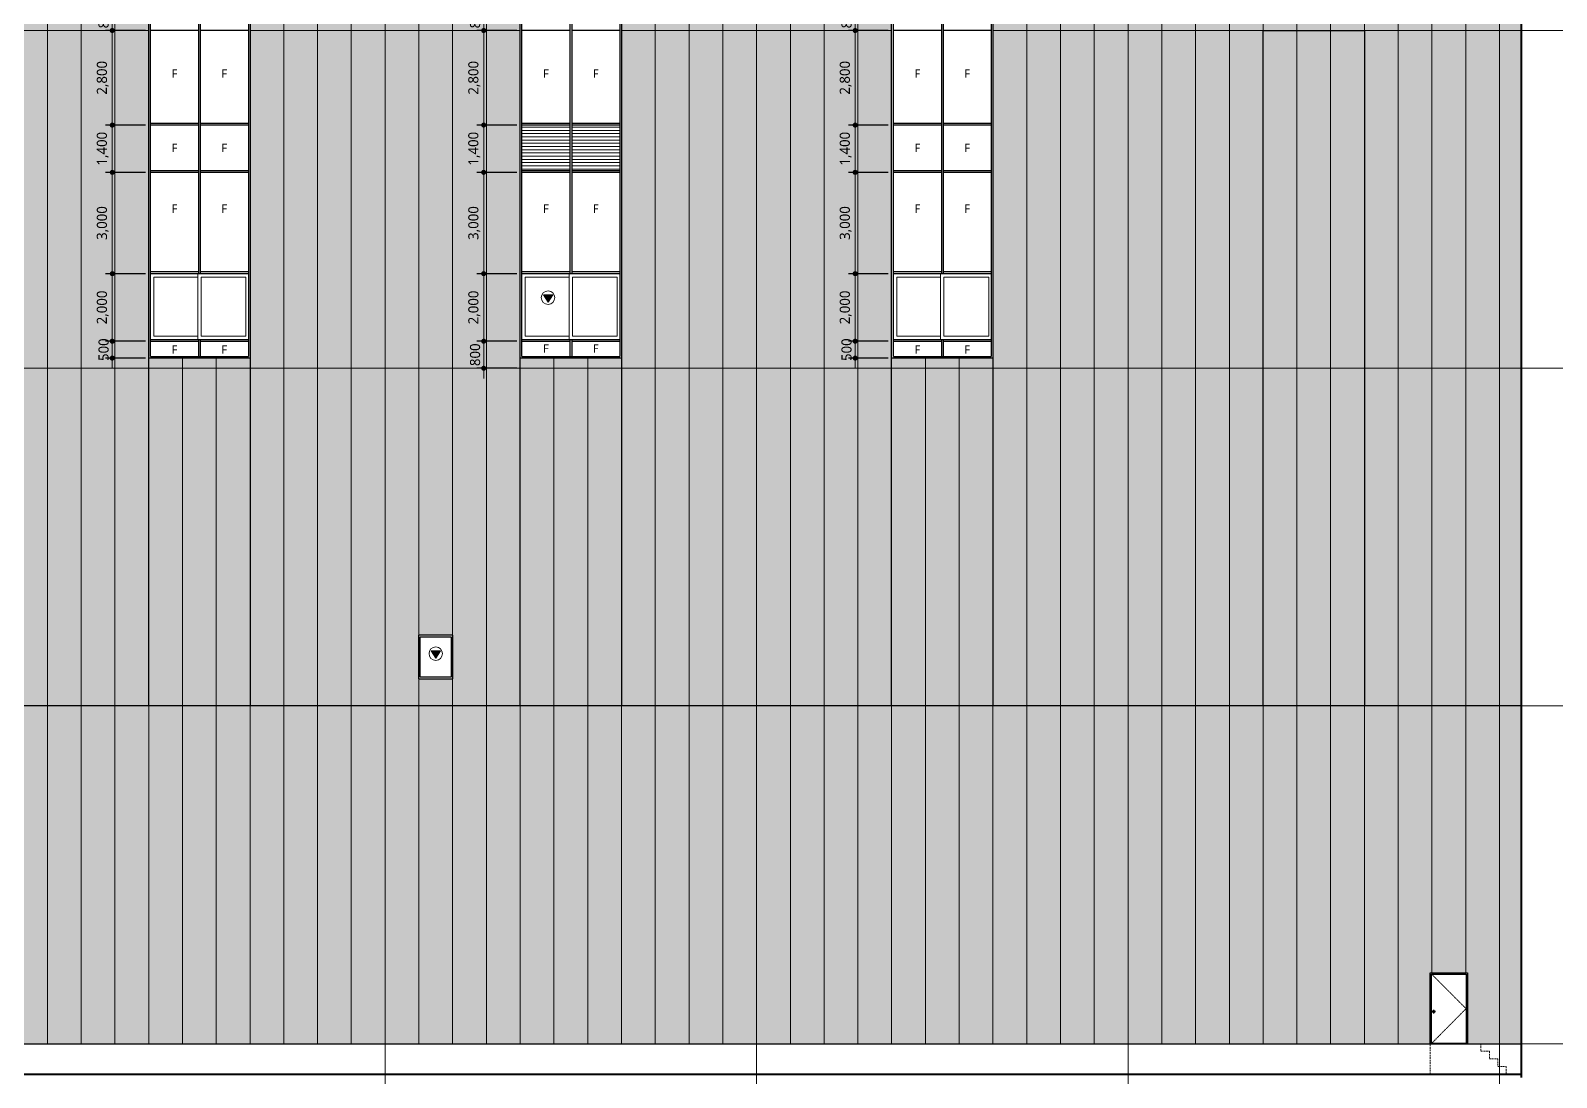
# Model space of a CAD drawing. Header units: millimetres. Extents: x 1680000 to 3024000, y 712800 to 950400.
# Drawn here: x 1897960 to 1943147, y 784360 to 815360 of the extents above; entities that cross this region are included whole.
import ezdxf
from ezdxf.enums import TextEntityAlignment as Align

# ---------------------------------------------------------------- set-up
doc = ezdxf.new("R2010")
doc.units = ezdxf.units.MM
doc.set_wipeout_variables(frame=1)
for name, pattern in [('CEN', [62, 60, -1, 0, -1]), ('DASHDOT', [1, 0.5, -0.25, 0, -0.25]), ('HID', [2, 1.1, -0.9]), ('HIDDEN', [0.375, 0.25, -0.125])]:
    doc.linetypes.add(name, pattern=pattern)
doc.layers.get('Defpoints').update_dxf_attribs({"color": 140})
for name, color, linetype, lineweight in [('A-AXIS-LINE', 1, 'CEN', 15), ('A-DWXK-OPEN', 1, 'HID', 15), ('A-DWXM-WIND', 4, 'Continuous', 25), ('A-ELEV-LIN1', 2, 'Continuous', 40), ('A-ELEV-LIN2', 7, 'Continuous', 25), ('A-ELEV-LIN3', 8, 'Continuous', 18), ('A-ELEV-WIN', 4, 'Continuous', 25), ('A-MKXS-TEXT1', 3, 'Continuous', 25), ('A-XXXX-HID', 8, 'HIDDEN', 18)]:
    doc.layers.add(name, color=color, linetype=linetype, lineweight=lineweight)
doc.layers.add('A-XXXX-NPLT', color=144, linetype='Continuous', lineweight=15, plot=False)
doc.layers.add('WINELEV', color=4, linetype='Continuous')
doc.layers.add('입면색상', color=7, linetype='Continuous')
doc.styles.add('HY울릉도L', font='')
doc.styles.add('맑은고딕', font='malgun.ttf')
doc.styles.get('HY울릉도L').set_extended_font_data('HYwulM')
doc.dimstyles.new('CDIM', dxfattribs={"dimtxt": 3, "dimasz": 1.5, "dimexe": 2, "dimexo": 1, "dimgap": 1, "dimtad": 1, "dimdec": 0, "dimrnd": 0.5, "dimzin": 0, "dimdsep": 32, "dimlunit": 6, "dimtxsty": 'HY울릉도L', "dimblk1": '_CIDOT', "dimblk2": '_CIDOT', "dimsah": 1, "dimcen": 5.5, "dimclrd": 2, "dimclre": 2, "dimclrt": 7, "dimadec": 0, "dimazin": 0, "dimtfac": 1, "dimtdec": 0, "dimtix": 1, "dimtmove": 2, "dimatfit": 1, "dimldrblk": '_CIDOT', "dimfxl": 1, "dimtolj": 1, "dimtzin": 0, "dimlwd": -1, "dimarcsym": 0})

# ---------------------------------------------------------------- blocks, each defined once
blk = doc.blocks.new('3f소방창')
blk.add_wipeout([(-10, -200), (-10, -1500), (1010, -1500), (1010, -200)]).dxf.layer = 'A-ELEV-LIN3'
at = {"layer": 'A-ELEV-WIN'}
blk.add_lwpolyline([(1010, -1500), (1010, -200), (-10, -200), (-10, -1500), (1010, -1500)], dxfattribs=at)
blk.add_lwpolyline([(40, -1450), (40, -250), (960, -250), (960, -1450)], close=True, dxfattribs=at)
blk = doc.blocks.new('_CIDOT')
at = {"color": 0, "linetype": 'ByBlock'}
blk.add_line((2, 0), (-1, 0), dxfattribs=at)
at = {"color": 0, "linetype": 'ByBlock', "const_width": 0.5}
blk.add_lwpolyline([(-0.25, 0, 1), (0.25, 0, 1)], format="xyb", close=True, dxfattribs=at)
blk = doc.blocks.new('*D61')
at = {"layer": 'A-XXXX-NPLT', "transparency": 16777216}
for p, q in [((-1080, 10950), (-1080, 11100)), ((-1080, 10800), (-1080, 10000)), ((-1080, 9850), (-1080, 9700))]:
    blk.add_line(p, q, dxfattribs=at)
at = {"layer": 'A-XXXX-NPLT', "lineweight": -2, "transparency": 16777216}
for p, q in [((-100, 10800), (-1280, 10800)), ((-100, 10000), (-1280, 10000))]:
    blk.add_line(p, q, dxfattribs=at)
at = {"layer": 'Defpoints', "color": 0, "transparency": 16777216}
for p in [(0, 10800), (-1080, 10000), (0, 10000)]:
    blk.add_point(p, dxfattribs=at)
at = {"layer": 'A-XXXX-NPLT', "transparency": 16777216, "xscale": 150, "yscale": 150, "zscale": 150}
for p, rotation in [((-1080, 10800), 270), ((-1080, 10000), 90)]:
    blk.add_blockref('_CIDOT', p, dxfattribs=dict(at, rotation=rotation))
at = {"layer": 'A-XXXX-NPLT', "color": 3, "transparency": 16777216, "insert": (-1335, 10400), "char_height": 300, "attachment_point": 5, "rotation": 90, "style": '맑은고딕'}
blk.add_mtext('\\A1;800', dxfattribs=at)
blk = doc.blocks.new('*D66')
at = {"layer": 'A-XXXX-NPLT', "transparency": 16777216}
for p, q in [((-1080, 950), (-1080, 1100)), ((-1080, 800), (-1080, 300)), ((-1080, 150), (-1080, 0))]:
    blk.add_line(p, q, dxfattribs=at)
at = {"layer": 'A-XXXX-NPLT', "lineweight": -2, "transparency": 16777216}
for p, q in [((-100, 800), (-1280, 800)), ((-100, 300), (-1280, 300))]:
    blk.add_line(p, q, dxfattribs=at)
at = {"layer": 'Defpoints', "color": 0, "transparency": 16777216}
for p in [(0, 800), (-1080, 300), (0, 300)]:
    blk.add_point(p, dxfattribs=at)
at = {"layer": 'A-XXXX-NPLT', "transparency": 16777216, "xscale": 150, "yscale": 150, "zscale": 150}
for p, rotation in [((-1080, 800), 270), ((-1080, 300), 90)]:
    blk.add_blockref('_CIDOT', p, dxfattribs=dict(at, rotation=rotation))
at = {"layer": 'A-XXXX-NPLT', "color": 3, "transparency": 16777216, "insert": (-1335, 550), "char_height": 300, "attachment_point": 5, "rotation": 90, "style": '맑은고딕'}
blk.add_mtext('\\A1;500', dxfattribs=at)
blk = doc.blocks.new('*D67')
at = {"layer": 'A-XXXX-NPLT', "lineweight": -2, "transparency": 16777216}
for p, q in [((-100, 2800), (-1280, 2800)), ((-100, 800), (-1280, 800))]:
    blk.add_line(p, q, dxfattribs=at)
at = {"layer": 'A-XXXX-NPLT', "transparency": 16777216}
blk.add_line((-1080, 950), (-1080, 2650), dxfattribs=at)
at = {"layer": 'Defpoints', "color": 0, "transparency": 16777216}
for p in [(-1080, 2800), (0, 2800), (0, 800)]:
    blk.add_point(p, dxfattribs=at)
at = {"layer": 'A-XXXX-NPLT', "transparency": 16777216, "xscale": 150, "yscale": 150, "zscale": 150}
for p, rotation in [((-1080, 2800), 90), ((-1080, 800), 270)]:
    blk.add_blockref('_CIDOT', p, dxfattribs=dict(at, rotation=rotation))
at = {"layer": 'A-XXXX-NPLT', "color": 3, "transparency": 16777216, "insert": (-1360, 1800), "char_height": 300, "attachment_point": 5, "rotation": 90, "style": '맑은고딕'}
blk.add_mtext('\\A1;2,000', dxfattribs=at)
blk = doc.blocks.new('*D68')
at = {"layer": 'A-XXXX-NPLT', "lineweight": -2, "transparency": 16777216}
for p, q in [((-100, 10000), (-1280, 10000)), ((-100, 7200), (-1280, 7200))]:
    blk.add_line(p, q, dxfattribs=at)
at = {"layer": 'A-XXXX-NPLT', "transparency": 16777216}
blk.add_line((-1080, 7350), (-1080, 9850), dxfattribs=at)
at = {"layer": 'Defpoints', "color": 0, "transparency": 16777216}
for p in [(-1080, 10000), (0, 10000), (0, 7200)]:
    blk.add_point(p, dxfattribs=at)
at = {"layer": 'A-XXXX-NPLT', "transparency": 16777216, "xscale": 150, "yscale": 150, "zscale": 150}
for p, rotation in [((-1080, 10000), 90), ((-1080, 7200), 270)]:
    blk.add_blockref('_CIDOT', p, dxfattribs=dict(at, rotation=rotation))
at = {"layer": 'A-XXXX-NPLT', "color": 3, "transparency": 16777216, "insert": (-1360, 8600), "char_height": 300, "attachment_point": 5, "rotation": 90, "style": '맑은고딕'}
blk.add_mtext('\\A1;2,800', dxfattribs=at)
blk = doc.blocks.new('*D69')
at = {"layer": 'A-XXXX-NPLT', "lineweight": -2, "transparency": 16777216}
for p, q in [((-100, 7200), (-1280, 7200)), ((-100, 5800), (-1280, 5800))]:
    blk.add_line(p, q, dxfattribs=at)
at = {"layer": 'A-XXXX-NPLT', "transparency": 16777216}
blk.add_line((-1080, 7050), (-1080, 5950), dxfattribs=at)
at = {"layer": 'Defpoints', "color": 0, "transparency": 16777216}
for p in [(0, 7200), (-1080, 5800), (0, 5800)]:
    blk.add_point(p, dxfattribs=at)
at = {"layer": 'A-XXXX-NPLT', "transparency": 16777216, "xscale": 150, "yscale": 150, "zscale": 150}
for p, rotation in [((-1080, 7200), 90), ((-1080, 5800), 270)]:
    blk.add_blockref('_CIDOT', p, dxfattribs=dict(at, rotation=rotation))
at = {"layer": 'A-XXXX-NPLT', "color": 3, "transparency": 16777216, "insert": (-1361, 6500), "char_height": 300, "attachment_point": 5, "rotation": 90, "style": '맑은고딕'}
blk.add_mtext('\\A1;1,400', dxfattribs=at)
blk = doc.blocks.new('*D70')
at = {"layer": 'A-XXXX-NPLT', "lineweight": -2, "transparency": 16777216}
for p, q in [((-100, 5800), (-1280, 5800)), ((-100, 2800), (-1280, 2800))]:
    blk.add_line(p, q, dxfattribs=at)
at = {"layer": 'A-XXXX-NPLT', "transparency": 16777216}
blk.add_line((-1080, 5650), (-1080, 2950), dxfattribs=at)
at = {"layer": 'Defpoints', "color": 0, "transparency": 16777216}
for p in [(0, 5800), (-1080, 2800), (0, 2800)]:
    blk.add_point(p, dxfattribs=at)
at = {"layer": 'A-XXXX-NPLT', "transparency": 16777216, "xscale": 150, "yscale": 150, "zscale": 150}
for p, rotation in [((-1080, 5800), 90), ((-1080, 2800), 270)]:
    blk.add_blockref('_CIDOT', p, dxfattribs=dict(at, rotation=rotation))
at = {"layer": 'A-XXXX-NPLT', "color": 3, "transparency": 16777216, "insert": (-1360, 4300), "char_height": 300, "attachment_point": 5, "rotation": 90, "style": '맑은고딕'}
blk.add_mtext('\\A1;3,000', dxfattribs=at)
blk = doc.blocks.new('*D36')
at = {"layer": 'A-XXXX-NPLT', "transparency": 16777216}
for p, q in [((-1080, 10850), (-1080, 11000)), ((-1080, 10700), (-1080, 9900)), ((-1080, 9750), (-1080, 9600))]:
    blk.add_line(p, q, dxfattribs=at)
at = {"layer": 'A-XXXX-NPLT', "lineweight": -2, "transparency": 16777216}
for p, q in [((-100, 10700), (-1280, 10700)), ((-100, 9900), (-1280, 9900))]:
    blk.add_line(p, q, dxfattribs=at)
at = {"layer": 'Defpoints', "color": 0, "transparency": 16777216}
for p in [(0, 10700), (-1080, 9900), (0, 9900)]:
    blk.add_point(p, dxfattribs=at)
at = {"layer": 'A-XXXX-NPLT', "transparency": 16777216, "xscale": 150, "yscale": 150, "zscale": 150}
for p, rotation in [((-1080, 10700), 270), ((-1080, 9900), 90)]:
    blk.add_blockref('_CIDOT', p, dxfattribs=dict(at, rotation=rotation))
at = {"layer": 'A-XXXX-NPLT', "color": 3, "transparency": 16777216, "insert": (-1335, 10300), "char_height": 300, "attachment_point": 5, "rotation": 90, "style": '맑은고딕'}
blk.add_mtext('\\A1;800', dxfattribs=at)
blk = doc.blocks.new('*D41')
at = {"layer": 'A-XXXX-NPLT', "transparency": 16777216}
for p, q in [((-1080, 850), (-1080, 1000)), ((-1080, 700), (-1080, -100)), ((-1080, -250), (-1080, -400))]:
    blk.add_line(p, q, dxfattribs=at)
at = {"layer": 'A-XXXX-NPLT', "lineweight": -2, "transparency": 16777216}
for p, q in [((-100, 700), (-1280, 700)), ((-100, -100), (-1280, -100))]:
    blk.add_line(p, q, dxfattribs=at)
at = {"layer": 'Defpoints', "color": 0, "transparency": 16777216}
for p in [(0, 700), (-1080, -100), (0, -100)]:
    blk.add_point(p, dxfattribs=at)
at = {"layer": 'A-XXXX-NPLT', "transparency": 16777216, "xscale": 150, "yscale": 150, "zscale": 150}
for p, rotation in [((-1080, 700), 270), ((-1080, -100), 90)]:
    blk.add_blockref('_CIDOT', p, dxfattribs=dict(at, rotation=rotation))
at = {"layer": 'A-XXXX-NPLT', "color": 3, "transparency": 16777216, "insert": (-1335, 300), "char_height": 300, "attachment_point": 5, "rotation": 90, "style": '맑은고딕'}
blk.add_mtext('\\A1;800', dxfattribs=at)
blk = doc.blocks.new('*D42')
at = {"layer": 'A-XXXX-NPLT', "lineweight": -2, "transparency": 16777216}
for p, q in [((-100, 2700), (-1280, 2700)), ((-100, 700), (-1280, 700))]:
    blk.add_line(p, q, dxfattribs=at)
at = {"layer": 'A-XXXX-NPLT', "transparency": 16777216}
blk.add_line((-1080, 850), (-1080, 2550), dxfattribs=at)
at = {"layer": 'Defpoints', "color": 0, "transparency": 16777216}
for p in [(-1080, 2700), (0, 2700), (0, 700)]:
    blk.add_point(p, dxfattribs=at)
at = {"layer": 'A-XXXX-NPLT', "transparency": 16777216, "xscale": 150, "yscale": 150, "zscale": 150}
for p, rotation in [((-1080, 2700), 90), ((-1080, 700), 270)]:
    blk.add_blockref('_CIDOT', p, dxfattribs=dict(at, rotation=rotation))
at = {"layer": 'A-XXXX-NPLT', "color": 3, "transparency": 16777216, "insert": (-1360, 1700), "char_height": 300, "attachment_point": 5, "rotation": 90, "style": '맑은고딕'}
blk.add_mtext('\\A1;2,000', dxfattribs=at)
blk = doc.blocks.new('*D43')
at = {"layer": 'A-XXXX-NPLT', "lineweight": -2, "transparency": 16777216}
for p, q in [((-100, 9900), (-1280, 9900)), ((-100, 7100), (-1280, 7100))]:
    blk.add_line(p, q, dxfattribs=at)
at = {"layer": 'A-XXXX-NPLT', "transparency": 16777216}
blk.add_line((-1080, 7250), (-1080, 9750), dxfattribs=at)
at = {"layer": 'Defpoints', "color": 0, "transparency": 16777216}
for p in [(-1080, 9900), (0, 9900), (0, 7100)]:
    blk.add_point(p, dxfattribs=at)
at = {"layer": 'A-XXXX-NPLT', "transparency": 16777216, "xscale": 150, "yscale": 150, "zscale": 150}
for p, rotation in [((-1080, 9900), 90), ((-1080, 7100), 270)]:
    blk.add_blockref('_CIDOT', p, dxfattribs=dict(at, rotation=rotation))
at = {"layer": 'A-XXXX-NPLT', "color": 3, "transparency": 16777216, "insert": (-1360, 8500), "char_height": 300, "attachment_point": 5, "rotation": 90, "style": '맑은고딕'}
blk.add_mtext('\\A1;2,800', dxfattribs=at)
blk = doc.blocks.new('*D44')
at = {"layer": 'A-XXXX-NPLT', "lineweight": -2, "transparency": 16777216}
for p, q in [((-100, 7100), (-1280, 7100)), ((-100, 5700), (-1280, 5700))]:
    blk.add_line(p, q, dxfattribs=at)
at = {"layer": 'A-XXXX-NPLT', "transparency": 16777216}
blk.add_line((-1080, 6950), (-1080, 5850), dxfattribs=at)
at = {"layer": 'Defpoints', "color": 0, "transparency": 16777216}
for p in [(0, 7100), (-1080, 5700), (0, 5700)]:
    blk.add_point(p, dxfattribs=at)
at = {"layer": 'A-XXXX-NPLT', "transparency": 16777216, "xscale": 150, "yscale": 150, "zscale": 150}
for p, rotation in [((-1080, 7100), 90), ((-1080, 5700), 270)]:
    blk.add_blockref('_CIDOT', p, dxfattribs=dict(at, rotation=rotation))
at = {"layer": 'A-XXXX-NPLT', "color": 3, "transparency": 16777216, "insert": (-1361, 6400), "char_height": 300, "attachment_point": 5, "rotation": 90, "style": '맑은고딕'}
blk.add_mtext('\\A1;1,400', dxfattribs=at)
blk = doc.blocks.new('*D45')
at = {"layer": 'A-XXXX-NPLT', "lineweight": -2, "transparency": 16777216}
for p, q in [((-100, 5700), (-1280, 5700)), ((-100, 2700), (-1280, 2700))]:
    blk.add_line(p, q, dxfattribs=at)
at = {"layer": 'A-XXXX-NPLT', "transparency": 16777216}
blk.add_line((-1080, 5550), (-1080, 2850), dxfattribs=at)
at = {"layer": 'Defpoints', "color": 0, "transparency": 16777216}
for p in [(0, 5700), (-1080, 2700), (0, 2700)]:
    blk.add_point(p, dxfattribs=at)
at = {"layer": 'A-XXXX-NPLT', "transparency": 16777216, "xscale": 150, "yscale": 150, "zscale": 150}
for p, rotation in [((-1080, 5700), 90), ((-1080, 2700), 270)]:
    blk.add_blockref('_CIDOT', p, dxfattribs=dict(at, rotation=rotation))
at = {"layer": 'A-XXXX-NPLT', "color": 3, "transparency": 16777216, "insert": (-1360, 4200), "char_height": 300, "attachment_point": 5, "rotation": 90, "style": '맑은고딕'}
blk.add_mtext('\\A1;3,000', dxfattribs=at)
blk = doc.blocks.new('소방관진입창')
at = {"layer": 'A-DWXK-OPEN', "linetype": 'Continuous', "ltscale": 50, "true_color": 0xcd2027}
h = blk.add_hatch(color=242, dxfattribs=at)
h.dxf.hatch_style = 1
h.paths.add_polyline_path([(138, 80), (-138, 80), (0, -130)])
at = {"layer": 'A-DWXK-OPEN', "color": 242, "linetype": 'Continuous', "ltscale": 50, "true_color": 0xcd2027}
blk.add_lwpolyline([(-138, 80), (0, -130), (138, 80)], close=True, dxfattribs=at)
blk.add_circle((0, 0), 200, dxfattribs=at)
blk = doc.blocks.new('axis')
at = {"layer": 'A-AXIS-LINE'}
for p, q in [((4621438.1, -401118.7), (4883538.1, -401118.7)), ((4621438.1, -411118.7), (4883538.1, -411118.7)), ((4621438.1, -421118.7), (4883538.1, -421118.7)), ((4621438.1, -431118.7), (4883538.1, -431118.7))]:
    blk.add_line(p, q, dxfattribs=at)
blk = doc.blocks.new('FSD2')
blk.add_wipeout([(0, 2100), (0, 0), (1100, 0), (1100, 2100)]).dxf.layer = 'A-ELEV-LIN3'
at = {"layer": 'A-DWXK-OPEN', "linetype": 'DASHDOT', "ltscale": 10}
blk.add_lwpolyline([(1060, 2060), (40, 1037.5), (1060, 10)], dxfattribs=at)
at = {"layer": 'A-DWXM-WIND', "extrusion": (0, 0, -1)}
for p, q in [((946, 950), (1054, 950)), ((1000, 1004), (1000, 896))]:
    blk.add_line(p, q, dxfattribs=at)
at = {"layer": 'A-DWXM-WIND'}
blk.add_lwpolyline([(0, 0), (1100, 0), (1100, 2100), (0, 2100)], close=True, dxfattribs=at)
blk.add_lwpolyline([(1060, 0), (1060, 2060), (40, 2060), (40, 0)], dxfattribs=at)
at = {"layer": 'A-DWXM-WIND', "extrusion": (0, 0, -1)}
blk.add_circle((-1000, 950), 30, dxfattribs=at)
at = {"layer": 'WINELEV'}
blk.add_lwpolyline([(40, 10), (1060, 10)], dxfattribs=at)
blk = doc.blocks.new('입면창_그릴x')
blk.add_wipeout([(0, 50150), (3000, 50150), (3000, 300), (0, 300)]).dxf.layer = 'A-ELEV-LIN3'
at = {"layer": 'A-ELEV-LIN3', "color": 253}
for points in [[(1450, 2800), (1450, 850)], [(1450, 950), (150, 950), (150, 2700), (1450, 2700)]]:
    blk.add_lwpolyline(points, dxfattribs=at)
blk.add_lwpolyline([(1550, 2700), (2875, 2700), (2875, 950), (1550, 950)], close=True, dxfattribs=at)
at = {"layer": 'A-ELEV-WIN'}
for p, q in [((50, 850), (2950, 850)), ((50, 800), (1475, 800)), ((1475, 850), (1475, 350)), ((1525, 850), (1525, 350)), ((1525, 800), (2950, 800)), ((50, 350), (2950, 350))]:
    blk.add_line(p, q, dxfattribs=at)
blk.add_lwpolyline([(3000, 300), (0, 300), (0, 50150), (3000, 50150)], close=True, dxfattribs=at)
for points in [[(50, 350), (50, 50100), (2950, 50100), (2950, 350)], [(1475, 10850), (1475, 2800)], [(1525, 10850), (1525, 2800)], [(1475, 10000), (50, 10000)], [(2950, 10000), (1525, 10000)], [(1475, 7250), (50, 7250)], [(2950, 7250), (1525, 7250)], [(1475, 7200), (50, 7200)], [(2950, 7200), (1525, 7200)], [(1475, 5850), (50, 5850)], [(1475, 5800), (50, 5800)], [(2950, 5850), (1525, 5850)], [(2950, 5800), (1525, 5800)], [(1475, 2850), (50, 2850)], [(2950, 2800), (50, 2800)], [(2950, 2850), (1525, 2850)]]:
    blk.add_lwpolyline(points, dxfattribs=at)
at = {"layer": 'A-MKXS-TEXT1', "style": '맑은고딕'}
for p in [(762.5, 8725), (2237.5, 8725), (762.5, 6525), (2237.5, 6525), (762.5, 4725), (2237.5, 4725), (762.5, 552.7), (2237.5, 552.7)]:
    blk.add_text('F', height=250, dxfattribs=at).set_placement(p, align=Align.MIDDLE_CENTER)
at = {"layer": 'A-XXXX-NPLT'}
for p1, p2, picture, middle in [((0, 10800), (0, 10000), '*D61', (-1335, 10400)), ((0, 800), (0, 300), '*D66', (-1335, 550))]:
    dim = blk.add_aligned_dim(p1=p1, p2=p2, distance=-1080, dimstyle='CDIM', override={"dimscale": 100, "dimtxsty": '맑은고딕', "dimclrd": 256, "dimclre": 256, "dimclrt": 3}, dxfattribs=at)
    dim.commit()
    dim.dimension.update_dxf_attribs({"geometry": picture, "text_midpoint": middle})
for base, p1, p2, picture, middle in [((-1080, 10000), (0, 7200), (0, 10000), '*D68', (-1360.2, 8600)), ((-1080, 5800), (0, 7200), (0, 5800), '*D69', (-1361, 6500)), ((-1080, 2800), (0, 5800), (0, 2800), '*D70', (-1360.2, 4300)), ((-1080, 2800), (0, 800), (0, 2800), '*D67', (-1360.2, 1800))]:
    dim = blk.add_linear_dim(base=base, p1=p1, p2=p2, angle=90, dimstyle='CDIM', override={"dimscale": 100, "dimtxsty": '맑은고딕', "dimclrd": 256, "dimclre": 256, "dimclrt": 3}, dxfattribs=at)
    dim.commit()
    dim.dimension.update_dxf_attribs({"geometry": picture, "text_midpoint": middle})
blk = doc.blocks.new('입면창2')
blk.add_wipeout([(0, 50050), (3000, 50050), (3000, 200), (0, 200)]).dxf.layer = 'A-ELEV-LIN3'
at = {"layer": 'A-ELEV-LIN3'}
h = blk.add_hatch(dxfattribs=at)
h.set_pattern_fill('ANSI31', color=253, scale=30, angle=315)
h.set_pattern_definition([(0, (-59545.61, -102760), (2e-14, 95.25), [])])
h.paths.add_polyline_path([(2950, 5750), (2950, 7100), (1525, 7100), (1525, 5750)])
h.paths.add_polyline_path([(50, 7100), (50, 5750), (1475, 5750), (1475, 7100)])
at = {"layer": 'A-ELEV-LIN3', "color": 253}
for points in [[(1450, 850), (150, 850), (150, 2600), (1450, 2600)], [(1450, 2700), (1450, 750)]]:
    blk.add_lwpolyline(points, dxfattribs=at)
blk.add_lwpolyline([(1550, 2600), (2875, 2600), (2875, 850), (1550, 850)], close=True, dxfattribs=at)
at = {"layer": 'A-ELEV-WIN'}
for p, q in [((50, 750), (2950, 750)), ((50, 700), (1475, 700)), ((1475, 750), (1475, 250)), ((1525, 750), (1525, 250)), ((1525, 700), (2950, 700)), ((50, 250), (2950, 250))]:
    blk.add_line(p, q, dxfattribs=at)
blk.add_lwpolyline([(3000, 200), (0, 200), (0, 50050), (3000, 50050)], close=True, dxfattribs=at)
for points in [[(50, 250), (50, 50000), (2950, 50000), (2950, 250)], [(1475, 10750), (1475, 2700)], [(1525, 10750), (1525, 2700)], [(1475, 9900), (50, 9900)], [(2950, 9900), (1525, 9900)], [(1475, 7150), (50, 7150)], [(1475, 7100), (50, 7100)], [(2950, 7150), (1525, 7150)], [(2950, 7100), (1525, 7100)], [(1475, 5750), (50, 5750)], [(1475, 5700), (50, 5700)], [(2950, 5750), (1525, 5750)], [(2950, 5700), (1525, 5700)], [(1475, 2750), (50, 2750)], [(2950, 2750), (1525, 2750)], [(2950, 2700), (50, 2700)]]:
    blk.add_lwpolyline(points, dxfattribs=at)
at = {"layer": 'A-MKXS-TEXT1', "style": '맑은고딕'}
for p in [(762.5, 8625), (2237.5, 8625), (762.5, 4625), (2237.5, 4625), (762.5, 485.5), (2237.5, 485.5)]:
    blk.add_text('F', height=250, dxfattribs=at).set_placement(p, align=Align.MIDDLE_CENTER)
at = {"layer": 'A-XXXX-NPLT'}
for p1, p2, picture, middle in [((0, 10700), (0, 9900), '*D36', (-1335, 10300)), ((0, 700), (0, -100), '*D41', (-1335, 300))]:
    dim = blk.add_aligned_dim(p1=p1, p2=p2, distance=-1080, dimstyle='CDIM', override={"dimscale": 100, "dimtxsty": '맑은고딕', "dimclrd": 256, "dimclre": 256, "dimclrt": 3}, dxfattribs=at)
    dim.commit()
    dim.dimension.update_dxf_attribs({"geometry": picture, "text_midpoint": middle})
for base, p1, p2, picture, middle in [((-1080, 9900), (0, 7100), (0, 9900), '*D43', (-1360.2, 8500)), ((-1080, 5700), (0, 7100), (0, 5700), '*D44', (-1361, 6400)), ((-1080, 2700), (0, 5700), (0, 2700), '*D45', (-1360.2, 4200)), ((-1080, 2700), (0, 700), (0, 2700), '*D42', (-1360.2, 1700))]:
    dim = blk.add_linear_dim(base=base, p1=p1, p2=p2, angle=90, dimstyle='CDIM', override={"dimscale": 100, "dimtxsty": '맑은고딕', "dimclrd": 256, "dimclre": 256, "dimclrt": 3}, dxfattribs=at)
    dim.commit()
    dim.dimension.update_dxf_attribs({"geometry": picture, "text_midpoint": middle})

msp = doc.modelspace()

# ---------------------------------------------------------------- hatches: boundary and pattern name
at = {"layer": '입면색상', "true_color": 0x435254}
h = msp.add_hatch(color=251, dxfattribs=at)
h.dxf.hatch_style = 1
h.paths.add_polyline_path([(1942110, 795360), (1850960, 795360), (1850960, 785360), (1942110, 785360)])
h.paths.add_polyline_path([(1865410, 788910), (1871510, 788910), (1871510, 785810), (1865410, 785810)], flags=16)
h.paths.add_polyline_path([(1878410, 790260), (1878410, 793360), (1878460, 793360), (1878460, 790260)], flags=16)
h.paths.add_polyline_path([(1934460, 815360), (1937460, 815360), (1937460, 795360), (1934460, 795360)])
h.paths.add_polyline_path([(1923460, 815360), (1926460, 815360), (1926460, 795360), (1923460, 795360)])
h.paths.add_polyline_path([(1912460, 815360), (1915460, 815360), (1915460, 795360), (1912460, 795360)])
h.paths.add_polyline_path([(1901460, 815360), (1904460, 815360), (1904460, 795360), (1901460, 795360)])
h.paths.add_polyline_path([(1890460, 815360), (1893460, 815360), (1893460, 795360), (1890460, 795360)])
h.paths.add_polyline_path([(1912460, 835360), (1915460, 835360), (1915460, 816360), (1912460, 816360)])
h.paths.add_polyline_path([(1901460, 835360), (1904460, 835360), (1904460, 816360), (1901460, 816360)])
h.paths.add_polyline_path([(1890460, 835360), (1893460, 835360), (1893460, 816360), (1890460, 816360)])
h.paths.add_polyline_path([(1879460, 835360), (1882460, 835360), (1882460, 816360), (1879460, 816360)])
h.paths.add_polyline_path([(1875160, 835360), (1915460, 835360), (1915460, 836360), (1875160, 836360)])
h.paths.add_polyline_path([(1875160, 815360), (1942110, 815360), (1942110, 816360), (1875160, 816360)])
h.paths.add_polyline_path([(1879460, 861810), (1882460, 861810), (1882460, 836360), (1879460, 836360)])
h.paths.add_polyline_path([(1912460, 857010), (1915460, 857010), (1915460, 836360), (1912460, 836360)])
h.paths.add_polyline_path([(1901460, 861810), (1904460, 861810), (1904460, 836360), (1901460, 836360)])
h.paths.add_polyline_path([(1890460, 861810), (1893460, 861810), (1893460, 836360), (1890460, 836360)])
h.paths.add_polyline_path([(1760810, 815360), (1761960, 815360), (1761960, 795360), (1760810, 795360)])
h.paths.add_polyline_path([(1749810, 815360), (1752810, 815360), (1752810, 795360), (1749810, 795360)])
h.paths.add_polyline_path([(1760810, 835360), (1761960, 835360), (1761960, 816360), (1760810, 816360)])
h.paths.add_polyline_path([(1749810, 835360), (1752810, 835360), (1752810, 816360), (1749810, 816360)])
h.paths.add_polyline_path([(1763810, 850695.9), (1761960, 850517), (1761960, 836360), (1760810, 836360), (1760810, 857010), (1763810, 857010)])
h.paths.add_polyline_path([(1744810, 835360), (1761960, 835360), (1761960, 836360), (1744810, 836360)])
h.paths.add_polyline_path([(1744810, 815360), (1761960, 815360), (1761960, 816360), (1744810, 816360)])
h.paths.add_polyline_path([(1749810, 857010), (1752810, 857010), (1752810, 836360), (1749810, 836360)])
h.paths.add_polyline_path([(1785810, 857010), (1782810, 857010), (1782810, 852531.6), (1785810, 852823.6)])
h.paths.add_polyline_path([(1774810, 857010), (1771810, 857010), (1771809.4, 851468.7), (1774810, 851758.6)])
h.paths.add_polyline_path([(1744810, 785360), (1761960, 785360), (1761960, 795360), (1744810, 795360)])
h.paths.add_polyline_path([(1879460, 800260), (1882460, 800260), (1882460, 815360), (1879460, 815360)])
h.paths.add_polyline_path([(1882460, 800260), (1879460, 800260), (1879460, 795360), (1882460, 795360)])
h.paths.add_polyline_path([(1793810, 853597.3), (1796810, 853887.4), (1796810, 857010), (1793810, 857010)])
h.paths.add_polyline_path([(1804810, 854661.1), (1807810, 854951.2), (1807810, 857010), (1804810, 857010)])
h.paths.add_polyline_path([(1815810, 855724.9), (1818810, 856015.1), (1818810, 857010), (1815810, 857010)])
at = {"layer": '입면색상', "true_color": 0xcad1d3}
h = msp.add_hatch(color=254, dxfattribs=at)
h.dxf.hatch_style = 1
h.paths.add_polyline_path([(1749810, 857010), (1744810, 857010), (1744810, 836360), (1749810, 836360)])
h.paths.add_polyline_path([(1760810, 857010), (1752810, 857010), (1752810, 836360), (1760810, 836360)])
h.paths.add_polyline_path([(1782810, 857010), (1774810, 857010), (1774810, 851758.6), (1782810, 852531.6)])
h.paths.add_polyline_path([(1793810, 857010), (1785810, 857010), (1785810, 852823.6), (1793810, 853597.3)])
h.paths.add_polyline_path([(1749810, 835360), (1744810, 835360), (1744810, 816360), (1749810, 816360)])
h.paths.add_polyline_path([(1760810, 835360), (1752810, 835360), (1752810, 816360), (1760810, 816360)])
h.paths.add_polyline_path([(1760810, 815360), (1752810, 815360), (1752810, 795360), (1760810, 795360)])
h.paths.add_polyline_path([(1749810, 815360), (1744810, 815360), (1744810, 795360), (1749810, 795360)])
h.paths.add_polyline_path([(1879460, 835360), (1875160, 835360), (1875160, 816360), (1879460, 816360)])
h.paths.add_polyline_path([(1901460, 835360), (1893460, 835360), (1893460, 816360), (1901460, 816360)])
h.paths.add_polyline_path([(1890460, 835360), (1882460, 835360), (1882460, 816360), (1890460, 816360)])
h.paths.add_polyline_path([(1901460, 815360), (1893460, 815360), (1893460, 795360), (1901460, 795360)])
h.paths.add_polyline_path([(1912460, 815360), (1904460, 815360), (1904460, 795360), (1912460, 795360)])
h.paths.add_polyline_path([(1923460, 815360), (1915460, 815360), (1915460, 795360), (1923460, 795360)])
h.paths.add_polyline_path([(1934460, 815360), (1926460, 815360), (1926460, 795360), (1934460, 795360)])
h.paths.add_polyline_path([(1942110, 815360), (1937460, 815360), (1937460, 795360), (1942110, 795360)])
h.paths.add_polyline_path([(1909060, 861810), (1904460, 861810), (1904460, 836360), (1912460, 836360), (1912460, 857010), (1909060, 857010)])
h.paths.add_polyline_path([(1890460, 861810), (1882460, 861810), (1882460, 836360), (1890460, 836360)])
h.paths.add_polyline_path([(1901460, 861810), (1893460, 861810), (1893460, 836360), (1901460, 836360)])
h.paths.add_polyline_path([(1879460, 861810), (1875160, 861810), (1875160, 836360), (1879460, 836360)])
h.paths.add_polyline_path([(1882460, 803360), (1882485, 803360), (1882435, 800260), (1882460, 800260), (1882460, 795360), (1890460, 795360), (1890460, 815360), (1882460, 815360)])
h.paths.add_polyline_path([(1912460, 835360), (1904460, 835360), (1904460, 816360), (1912460, 816360)])
h.paths.add_polyline_path([(1879460, 800260), (1879460, 803360), (1879460, 815360), (1875160, 815360), (1875160, 795360), (1879460, 795360)])
h.paths.add_polyline_path([(1763810, 850695.9), (1771809.4, 851469.6), (1771810, 857010), (1763810, 857010)])
h.paths.add_polyline_path([(1796810, 853887.4), (1804810, 854661.1), (1804810, 857010), (1796810, 857010)])
h.paths.add_polyline_path([(1807810, 854951.2), (1815810, 855724.9), (1815810, 857010), (1807810, 857010)])
h.paths.add_polyline_path([(1818810, 856015.1), (1829097.6, 857010), (1829108, 857010), (1829177, 857017.7), (1818810, 857010)])

# ---------------------------------------------------------------- linework, layer by layer
at = {"layer": 'A-AXIS-LINE'}
for p, q in [((1908460, 880860), (1908460, 764360)), ((1919460, 880860), (1919460, 764360)), ((1930460, 880860), (1930460, 764360)), ((1941460, 880860), (1941460, 764360))]:
    msp.add_line(p, q, dxfattribs=at)
at = {"layer": 'A-ELEV-LIN1'}
for points in [[(1942110, 784360), (1942110, 785360)], [(1744810, 784460), (1942110, 784460)]]:
    msp.add_lwpolyline(points, dxfattribs=at)
at = {"layer": 'A-ELEV-LIN2'}
msp.add_lwpolyline([(1850960, 785360), (1942110, 785360)], dxfattribs=at)
at = {"layer": 'A-ELEV-LIN3'}
for p, q in [((1898460, 785360), (1898460, 861810)), ((1899460, 785360), (1899460, 861810)), ((1900460, 785360), (1900460, 861810)), ((1901460, 785360), (1901460, 861810)), ((1904460, 785360), (1904460, 861810)), ((1905460, 785360), (1905460, 861810)), ((1906460, 785360), (1906460, 861810)), ((1907460, 785360), (1907460, 861810)), ((1908460, 785360), (1908460, 861810)), ((1909460, 785360), (1909460, 857010)), ((1910460, 785360), (1910460, 857010)), ((1911460, 785360), (1911460, 857010)), ((1912460, 785360), (1912460, 857010)), ((1916460, 785360), (1916460, 857010)), ((1917460, 785360), (1917460, 857010)), ((1918460, 785360), (1918460, 857010)), ((1919460, 785360), (1919460, 857010)), ((1920460, 785360), (1920460, 857010)), ((1921460, 785360), (1921460, 857010)), ((1927460, 785360), (1927460, 857010)), ((1928460, 785360), (1928460, 857010)), ((1929460, 785360), (1929460, 857010)), ((1930460, 785360), (1930460, 857010)), ((1931460, 785360), (1931460, 857010)), ((1932460, 785360), (1932460, 857010)), ((1933460, 785360), (1933460, 857010)), ((1934460, 785360), (1934460, 857010)), ((1935460, 785360), (1935460, 857010)), ((1936460, 785360), (1936460, 857010)), ((1937460, 785360), (1937460, 857010)), ((1938460, 785360), (1938460, 857010)), ((1939460, 785360), (1939460, 857010)), ((1940460, 785360), (1940460, 857010)), ((1941460, 784460), (1941460, 857010)), ((1902460, 785360), (1902460, 805660)), ((1903460, 785360), (1903460, 805660)), ((1913460, 785360), (1913460, 805660)), ((1914460, 785360), (1914460, 805660)), ((1915460, 785360), (1915460, 805660))]:
    msp.add_line(p, q, dxfattribs=at)
at = {"layer": '입면색상'}
for points in [[(1850960, 795360), (1850960, 857010), (1850810, 857010), (1850810, 865710), (1875160, 865710), (1875160, 861810), (1909060, 861810), (1909060, 857010), (1942110, 857010), (1942110, 795360)], [(1901460, 815360), (1904460, 815360), (1904460, 795360), (1901460, 795360)], [(1912460, 815360), (1915460, 815360), (1915460, 795360), (1912460, 795360)], [(1923460, 815360), (1926460, 815360), (1926460, 795360), (1923460, 795360)], [(1934460, 815360), (1937460, 815360), (1937460, 795360), (1934460, 795360)], [(1942110, 795360), (1850960, 795360), (1850960, 785360), (1942110, 785360)]]:
    msp.add_lwpolyline(points, close=True, dxfattribs=at)

# ---------------------------------------------------------------- block references
at = {"layer": 'A-AXIS-LINE'}
msp.add_blockref('axis', (-2904478.1, 1216478.7), dxfattribs=at)

# ---------------------------------------------------------------- next in the draw order: block references
msp.add_blockref('입면창_그릴x', (1923460, 805360))
at = {"layer": 'A-ELEV-LIN3'}
msp.add_blockref('3f소방창', (1909460, 797660), dxfattribs=at)

# ---------------------------------------------------------------- next in the draw order: linework, layer by layer
at = {"layer": 'A-ELEV-LIN1'}
msp.add_lwpolyline([(1942110, 785360), (1942110, 857010), (1909060, 857010), (1909060, 861810), (1875160, 861810), (1875160, 865710), (1850810, 865710), (1850810, 857010), (1850960, 857010), (1850960, 785360)], dxfattribs=at)
at = {"layer": 'A-ELEV-LIN3'}
for p, q in [((1922460, 785360), (1922460, 857010)), ((1923460, 785360), (1923460, 805660)), ((1924460, 785360), (1924460, 805660)), ((1925460, 785360), (1925460, 805660)), ((1926460, 785360), (1926460, 805660))]:
    msp.add_line(p, q, dxfattribs=at)

# ---------------------------------------------------------------- next in the draw order: block references
msp.add_blockref('소방관진입창', (1909960, 796910))

# ---------------------------------------------------------------- next in the draw order: block references
for name, p in [('입면창_그릴x', (1901460, 805360)), ('입면창2', (1912460, 805460))]:
    msp.add_blockref(name, p)
at = {"xscale": -1}
msp.add_blockref('FSD2', (1940510, 785360), dxfattribs=at)

# ---------------------------------------------------------------- next in the draw order: linework, layer by layer
at = {"layer": 'A-XXXX-HID', "ltscale": 200}
msp.add_lwpolyline([(1939410, 785360), (1940910, 785360), (1940910, 785135), (1941160, 785135), (1941160, 784910), (1941410, 784910), (1941410, 784685), (1941660, 784685), (1941660, 784460), (1939410, 784460)], close=True, dxfattribs=at)

# ---------------------------------------------------------------- next in the draw order: block references
msp.add_blockref('소방관진입창', (1913285, 807450.2))

doc.saveas('drawing.dxf')
